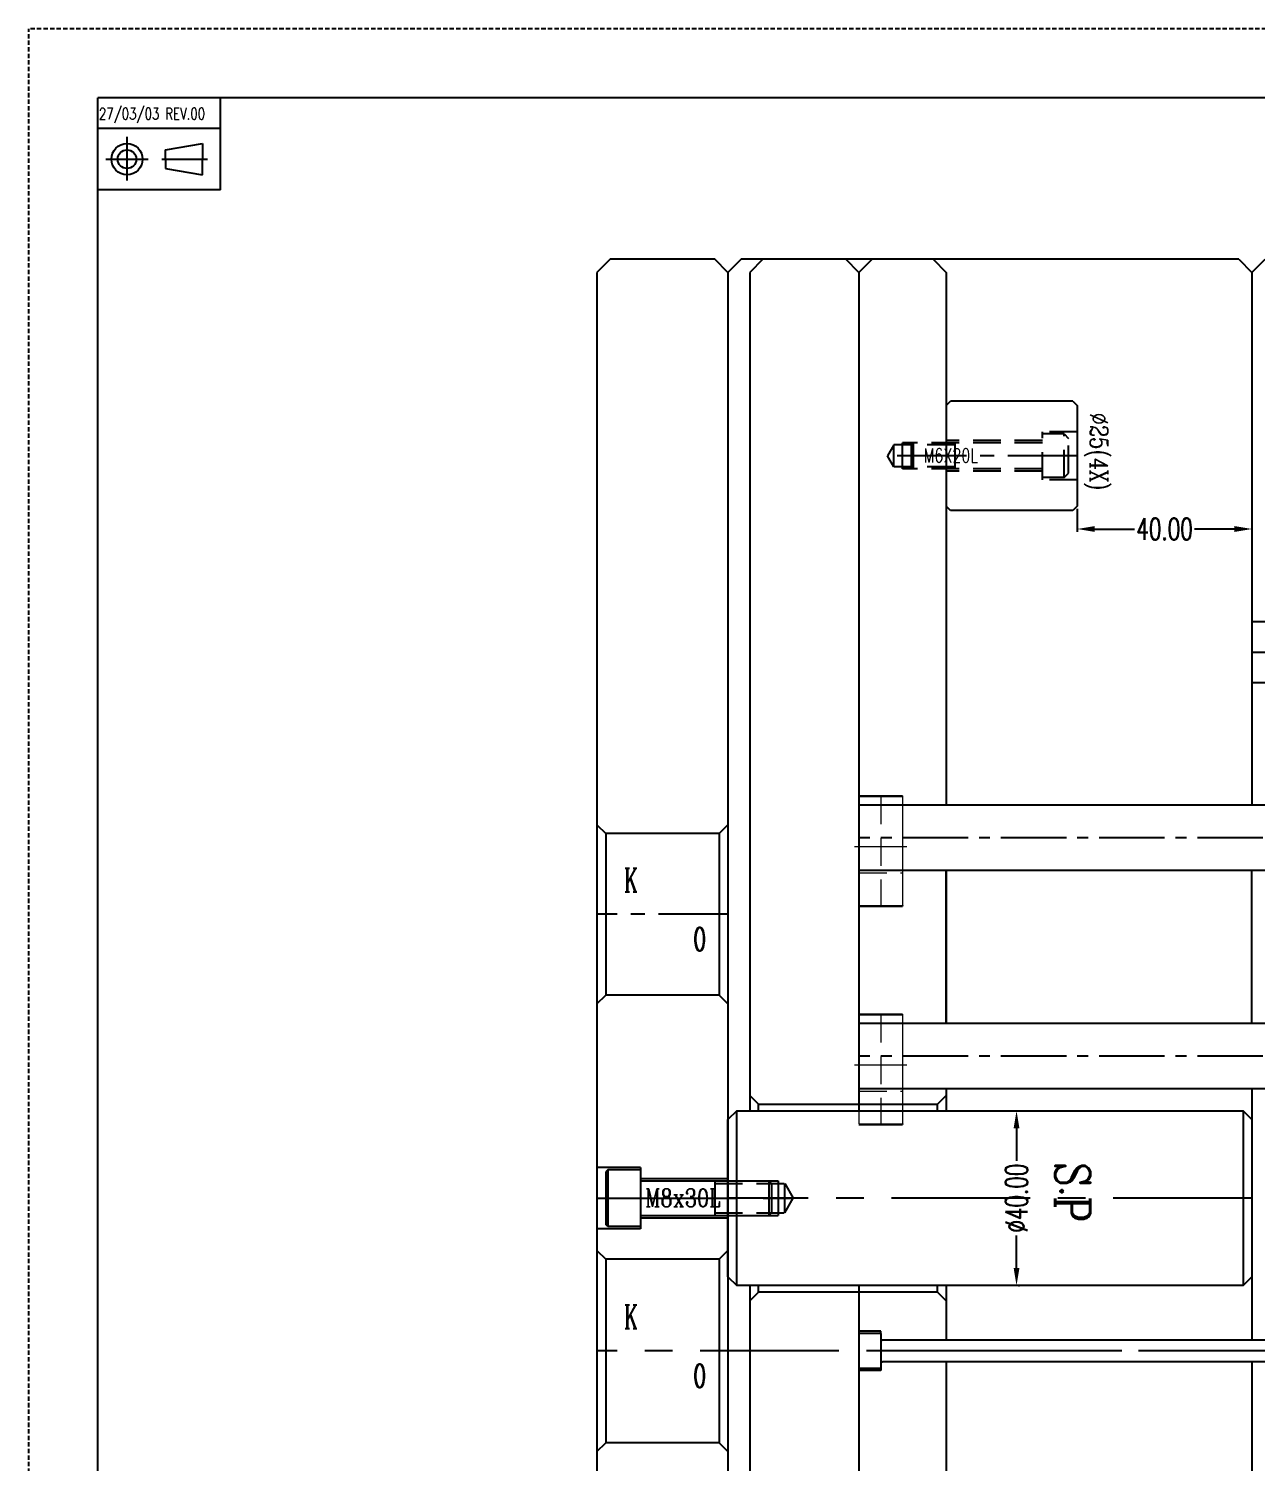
# Model space of a CAD drawing. Header units: inches. Extents: x 143011 to 144494, y -46023 to -44974.
# Drawn here: x 143011 to 143292.1, y -45301.9 to -44973.6 of the extents above; entities that cross this region are included whole.
import ezdxf

# ---------------------------------------------------------------- set-up
doc = ezdxf.new("R2010")
doc.units = ezdxf.units.IN
doc.header["$LTSCALE"] = 2
doc.header["$MEASUREMENT"] = 0
doc.header["$PDMODE"] = 3
doc.header["$PDSIZE"] = 0.3125
for name, pattern in [('ACAD_ISO08W100', [36, 24, -3, 6, -3]), ('CENTER', [50.8, 31.75, -6.35, 6.35, -6.35]), ('CENTER2', [1.125, 0.75, -0.125, 0.125, -0.125]), ('DASHED', [0.75, 0.5, -0.25]), ('HIDDEN', [9.525, 6.35, -3.175]), ('HIDDEN2', [4.7625, 3.175, -1.5875])]:
    doc.linetypes.add(name, pattern=pattern)
doc.layers.get('0').update_dxf_attribs({"linetype": 'CONTINUOUS'})
doc.layers.get('Defpoints').update_dxf_attribs({"linetype": 'CONTINUOUS'})
for name, color, linetype in [('A', 7, 'CONTINUOUS'), ('CL', 1, 'ACAD_ISO08W100'), ('Layer3', 3, 'CONTINUOUS'), ('PIN', 4, 'CONTINUOUS'), ('SCREW', 52, 'HIDDEN'), ('SP', 3, 'CONTINUOUS')]:
    doc.layers.add(name, color=color, linetype=linetype)
doc.layers.add('dim', color=3, linetype='CONTINUOUS', lineweight=15)
doc.layers.add('斜頂座', color=41, linetype='CONTINUOUS', lineweight=9)
doc.styles.add('ROMANC', font='romanc', dxfattribs={"width": 0.6, "height": 1})
doc.styles.add('ROMANS', font='ROMANS.shx', dxfattribs={"height": 5, "bigfont": 'chineset.shx'})
doc.styles.get("Standard").update_dxf_attribs({"font": 'txt.shx', "width": 0.67})
doc.styles.add('txt', font='txt.shx', dxfattribs={"width": 0.75, "height": 3.2})
doc.dimstyles.new('2.00', dxfattribs={"dimtxt": 5, "dimasz": 4, "dimexe": 0.666, "dimexo": 0.626, "dimgap": 1, "dimtad": 0, "dimzin": 0, "dimdsep": 46, "dimtxsty": 'Standard', "dimcen": 0.09, "dimclrd": 3, "dimclre": 3, "dimclrt": 7, "dimazin": 0, "dimtfac": 1, "dimtofl": 0, "dimtmove": 0, "dimatfit": 0, "dimfxl": 0, "dimtolj": 1, "dimtzin": 0, "dimarcsym": 0})

# ---------------------------------------------------------------- blocks, each defined once
blk = doc.blocks.new('*D34459')
at = {"layer": 'Defpoints', "color": 0}
for p in [(143251.09, -45082.92), (143291.09, -45083.13), (143291.09, -45088.18)]:
    blk.add_point(p, dxfattribs=at)
at = {"layer": 'dim', "color": 3, "linetype": 'ByBlock', "lineweight": -2}
for p, q in [((143251.09, -45083.54), (143251.09, -45088.85)), ((143291.09, -45083.75), (143291.09, -45088.85)), ((143255.09, -45088.18), (143264.23, -45088.18)), ((143287.09, -45088.18), (143277.96, -45088.18))]:
    blk.add_line(p, q, dxfattribs=at)
at = {"layer": 'dim', "color": 3, "linetype": 'ByBlock'}
for points in [[(143255.09, -45087.51), (143255.09, -45088.85), (143251.09, -45088.18)], [(143287.09, -45088.85), (143287.09, -45087.51), (143291.09, -45088.18)]]:
    blk.add_solid(points, dxfattribs=at)
at = {"layer": 'dim', "color": 7, "linetype": 'ByBlock', "insert": (143271.09, -45088.18), "char_height": 5, "attachment_point": 5}
blk.add_mtext('\\A1;40.00', dxfattribs=at)
blk = doc.blocks.new('*D37393')
at = {"layer": 'Defpoints', "color": 0}
for p in [(143236.98, -45221.42), (143237.18, -45221.42), (143236.98, -45261.42)]:
    blk.add_point(p, dxfattribs=at)
at = {"layer": 'dim', "color": 3, "linetype": 'ByBlock', "lineweight": -2}
for p, q in [((143237.61, -45221.42), (143237.85, -45221.42)), ((143237.18, -45225.42), (143237.18, -45232.88)), ((143237.18, -45257.42), (143237.18, -45249.96)), ((143237.61, -45261.42), (143237.85, -45261.42))]:
    blk.add_line(p, q, dxfattribs=at)
at = {"layer": 'dim', "color": 3, "linetype": 'ByBlock'}
for points in [[(143237.85, -45225.42), (143236.52, -45225.42), (143237.18, -45221.42)], [(143236.52, -45257.42), (143237.85, -45257.42), (143237.18, -45261.42)]]:
    blk.add_solid(points, dxfattribs=at)
at = {"layer": 'dim', "color": 7, "linetype": 'ByBlock', "insert": (143237.18, -45241.42), "char_height": 5, "attachment_point": 5, "rotation": 90}
blk.add_mtext('%%c40.00', dxfattribs=at)

msp = doc.modelspace()

# ---------------------------------------------------------------- linework, layer by layer
at = {"linetype": 'Continuous'}
for p, q in [((143144.094, -45026.419), (143141.094, -45029.419)), ((143168.094, -45026.419), (143144.094, -45026.419)), ((143171.094, -45029.419), (143168.094, -45026.419)), ((143174.094, -45026.419), (143171.094, -45029.419)), ((143288.094, -45026.419), (143174.094, -45026.419)), ((143179.094, -45026.419), (143176.094, -45029.419)), ((143198.094, -45026.419), (143179.094, -45026.419)), ((143201.094, -45029.419), (143198.094, -45026.419)), ((143204.094, -45026.419), (143201.094, -45029.419)), ((143218.094, -45026.419), (143204.094, -45026.419)), ((143218.094, -45026.419), (143221.094, -45029.419)), ((143288.094, -45026.419), (143291.094, -45029.419)), ((143291.094, -45029.419), (143294.094, -45026.419)), ((143141.094, -45029.419), (143141.094, -45523.419)), ((143171.094, -45029.419), (143171.094, -45448.419)), ((143176.094, -45029.419), (143176.094, -45221.419)), ((143201.094, -45029.419), (143201.094, -45221.419)), ((143221.094, -45029.419), (143221.094, -45151.419)), ((143291.094, -45029.419), (143291.094, -45151.419)), ((143211.094, -45149.419), (143211.094, -45149.319)), ((143221.094, -45166.419), (143221.094, -45201.419)), ((143221.094, -45201.419), (143221.094, -45166.419)), ((143291.094, -45201.419), (143291.094, -45166.419)), ((143211.094, -45174.419), (143211.094, -45174.519)), ((143211.094, -45199.419), (143211.094, -45199.319)), ((143178.094, -45219.919), (143176.094, -45217.919)), ((143221.094, -45217.919), (143219.094, -45219.919)), ((143221.094, -45216.419), (143221.094, -45221.419)), ((143291.094, -45216.419), (143291.094, -45273.919)), ((143178.094, -45219.919), (143219.094, -45219.919)), ((143178.094, -45221.419), (143178.094, -45219.919)), ((143219.094, -45221.419), (143219.094, -45219.919)), ((143211.094, -45224.419), (143211.094, -45224.519)), ((143151.094, -45234.419), (143141.094, -45234.419)), ((143151.094, -45234.419), (143151.094, -45248.419)), ((143151.094, -45236.919), (143171.094, -45236.919)), ((143151.094, -45248.419), (143141.094, -45248.419)), ((143151.094, -45245.919), (143171.094, -45245.919)), ((143176.094, -45261.419), (143176.094, -45448.419)), ((143178.094, -45262.919), (143178.094, -45261.419)), ((143201.094, -45261.419), (143201.094, -45443.669)), ((143219.094, -45262.919), (143219.094, -45261.419)), ((143221.094, -45261.419), (143221.094, -45273.919)), ((143176.094, -45264.919), (143178.094, -45262.919)), ((143219.094, -45262.919), (143178.094, -45262.919)), ((143219.094, -45262.919), (143221.094, -45264.919)), ((143221.094, -45278.919), (143221.094, -45336.419)), ((143291.094, -45278.919), (143291.094, -45336.419))]:
    msp.add_line(p, q, dxfattribs=at)
at = {"linetype": 'HIDDEN'}
for p, q in [((143301.094, -45109.419), (143291.094, -45109.419)), ((143301.094, -45123.419), (143291.094, -45123.419)), ((143201.094, -45149.319), (143211.094, -45149.319)), ((143201.094, -45174.519), (143211.094, -45174.519)), ((143201.094, -45199.319), (143211.094, -45199.319)), ((143201.094, -45224.519), (143211.094, -45224.519))]:
    msp.add_line(p, q, dxfattribs=at)
at = {"color": 8, "linetype": 'Continuous'}
for p, q in [((143141.094, -45155.919), (143143.094, -45157.919)), ((143171.094, -45155.919), (143169.094, -45157.919)), ((143169.094, -45157.919), (143143.094, -45157.919)), ((143143.094, -45157.919), (143143.094, -45194.919)), ((143169.094, -45157.919), (143169.094, -45194.919)), ((143141.094, -45196.919), (143143.094, -45194.919)), ((143169.094, -45194.919), (143143.094, -45194.919)), ((143171.094, -45196.919), (143169.094, -45194.919)), ((143141.094, -45253.419), (143143.094, -45255.419)), ((143171.094, -45253.419), (143169.094, -45255.419)), ((143169.094, -45255.419), (143143.094, -45255.419)), ((143143.094, -45255.419), (143143.094, -45297.419)), ((143169.094, -45255.419), (143169.094, -45297.419)), ((143141.094, -45299.419), (143143.094, -45297.419)), ((143169.094, -45297.419), (143143.094, -45297.419)), ((143171.094, -45299.419), (143169.094, -45297.419))]:
    msp.add_line(p, q, dxfattribs=at)
at = {"linetype": 'CENTER', "ltscale": 0.5}
msp.add_line((143552.094, -45276.419), (143141.094, -45276.419), dxfattribs=at)
at = {"layer": 'A', "linetype": 'DASHED'}
for p in [(144494.356, -44973.601), (143010.961, -46022.831)]:
    msp.add_line(p, (143010.961, -44973.601), dxfattribs=at)
at = {"layer": 'A'}
for p, q in [((143026.806, -46006.987), (143026.806, -44989.446)), ((144478.511, -44989.446), (143026.806, -44989.446)), ((143054.922, -45010.532), (143054.922, -44989.446)), ((143054.922, -44996.452), (143026.806, -44996.452)), ((143033.478, -44998.368), (143033.478, -45008.389)), ((143042.308, -45001.366), (143050.74, -44999.91)), ((143042.308, -45003.492), (143042.308, -45001.366)), ((143050.74, -44999.91), (143050.74, -45003.492)), ((143028.66, -45003.492), (143038.295, -45003.492)), ((143041.452, -45003.492), (143051.924, -45003.492)), ((143042.308, -45003.492), (143042.308, -45005.619)), ((143042.308, -45005.619), (143050.74, -45007.074)), ((143050.74, -45007.074), (143050.74, -45003.492)), ((143054.922, -45010.532), (143026.806, -45010.532))]:
    msp.add_line(p, q, dxfattribs=at)
for radius in [3.582, 2.127]:
    msp.add_circle((143033.478, -45003.492), radius, dxfattribs=at)
at = {"layer": 'CL', "color": 8, "linetype": 'CENTER', "ltscale": 0.25}
msp.add_line((143171.094, -45176.419), (143141.094, -45176.419), dxfattribs=at)
at = {"layer": 'PIN'}
for p, q in [((143361.094, -45151.419), (143201.094, -45151.419)), ((143361.094, -45166.419), (143201.094, -45166.419)), ((143361.094, -45201.419), (143201.094, -45201.419)), ((143361.094, -45216.419), (143201.094, -45216.419))]:
    msp.add_line(p, q, dxfattribs=at)
at = {"layer": 'PIN', "linetype": 'CENTER2', "ltscale": 10}
for p, q in [((143361.094, -45158.919), (143201.094, -45158.919)), ((143361.094, -45208.919), (143201.094, -45208.919))]:
    msp.add_line(p, q, dxfattribs=at)
at = {"layer": 'PIN', "color": 5}
for p, q in [((143206.094, -45271.919), (143201.094, -45271.919)), ((143201.094, -45272.419), (143201.094, -45280.419)), ((143206.094, -45272.419), (143201.094, -45272.419)), ((143206.094, -45272.419), (143206.094, -45280.419)), ((143406.094, -45273.919), (143206.594, -45273.919)), ((143206.094, -45280.419), (143201.094, -45280.419)), ((143206.094, -45280.919), (143201.094, -45280.919)), ((143406.094, -45278.919), (143206.594, -45278.919))]:
    msp.add_line(p, q, dxfattribs=at)
at = {"layer": 'PIN', "color": 5, "linetype": 'CENTER2'}
for p, q in [((143206.094, -45272.419), (143206.094, -45271.919)), ((143206.094, -45280.419), (143206.094, -45280.919))]:
    msp.add_line(p, q, dxfattribs=at)
at = {"layer": 'PIN', "color": 5, "linetype": 'CENTER', "ltscale": 0.3}
msp.add_line((143406.094, -45276.419), (143201.094, -45276.419), dxfattribs=at)
at = {"layer": 'PIN', "color": 5}
for centre, start, end in [((143206.594, -45273.419), 180, 270), ((143206.594, -45279.419), 90, 180)]:
    msp.add_arc(centre, 0.5, start, end, dxfattribs=at)
at = {"layer": 'SCREW', "linetype": 'HIDDEN2'}
for p, q in [((143243.094, -45067.919), (143221.094, -45067.919)), ((143243.094, -45076.919), (143243.094, -45065.919)), ((143251.094, -45065.919), (143243.094, -45065.919)), ((143248.094, -45066.419), (143243.094, -45066.419)), ((143248.094, -45076.419), (143248.094, -45066.419)), ((143248.094, -45066.419), (143249.094, -45067.419)), ((143249.094, -45075.419), (143249.094, -45067.419)), ((143209.094, -45068.919), (143207.651, -45071.419)), ((143209.094, -45073.919), (143207.651, -45071.419)), ((143209.094, -45073.919), (143209.094, -45068.919)), ((143223.094, -45068.919), (143209.094, -45068.919)), ((143243.094, -45068.419), (143211.094, -45068.419)), ((143211.094, -45074.419), (143211.094, -45068.419)), ((143213.094, -45068.919), (143213.594, -45068.419)), ((143213.094, -45073.919), (143213.094, -45068.919)), ((143213.594, -45074.419), (143213.594, -45068.419)), ((143223.094, -45074.419), (143223.094, -45068.419)), ((143223.094, -45073.919), (143209.094, -45073.919)), ((143243.094, -45074.419), (143211.094, -45074.419)), ((143213.094, -45073.919), (143213.594, -45074.419)), ((143243.094, -45074.919), (143221.094, -45074.919)), ((143248.094, -45076.419), (143243.094, -45076.419)), ((143251.094, -45076.919), (143243.094, -45076.919)), ((143248.094, -45076.419), (143249.094, -45075.419))]:
    msp.add_line(p, q, dxfattribs=at)
at = {"layer": 'SCREW', "linetype": 'CENTER', "ltscale": 0.25}
msp.add_line((143251.094, -45071.419), (143207.651, -45071.419), dxfattribs=at)
at = {"layer": 'SCREW', "linetype": 'CENTER2', "ltscale": 10}
msp.add_line((143291.094, -45116.419), (143361.043, -45116.419), dxfattribs=at)
at = {"layer": 'SCREW', "linetype": 'Continuous'}
for p, q in [((143143.594, -45234.919), (143143.094, -45235.419)), ((143143.094, -45235.419), (143143.094, -45247.419)), ((143143.594, -45234.919), (143143.594, -45247.919)), ((143151.094, -45234.919), (143143.594, -45234.919)), ((143151.094, -45237.419), (143182.594, -45237.419)), ((143168.094, -45237.419), (143168.094, -45245.419)), ((143151.094, -45245.419), (143182.594, -45245.419)), ((143143.594, -45247.919), (143143.094, -45247.419)), ((143151.094, -45247.919), (143143.594, -45247.919))]:
    msp.add_line(p, q, dxfattribs=at)
at = {"layer": 'SCREW', "linetype": 'HIDDEN', "ltscale": 0.5}
for p, q in [((143168.094, -45238.044), (143184.094, -45238.044)), ((143168.094, -45244.794), (143184.094, -45244.794))]:
    msp.add_line(p, q, dxfattribs=at)
at = {"layer": 'SCREW'}
for p, q in [((143180.469, -45237.419), (143180.469, -45245.419)), ((143181.094, -45238.044), (143180.469, -45237.419)), ((143181.094, -45238.044), (143181.094, -45244.794)), ((143182.594, -45237.419), (143182.594, -45245.419)), ((143184.094, -45238.044), (143186.043, -45241.419)), ((143184.094, -45244.794), (143184.094, -45238.044)), ((143184.094, -45244.794), (143186.043, -45241.419)), ((143181.094, -45244.794), (143180.469, -45245.419))]:
    msp.add_line(p, q, dxfattribs=at)
at = {"layer": 'SCREW', "linetype": 'CENTER', "ltscale": 0.5}
msp.add_line((143141.094, -45241.419), (143186.043, -45241.419), dxfattribs=at)
at = {"layer": 'SP', "color": 145}
for p, q in [((143221.094, -45059.919), (143222.094, -45058.919)), ((143221.094, -45059.919), (143221.094, -45082.919)), ((143250.094, -45058.919), (143222.094, -45058.919)), ((143250.094, -45058.919), (143251.094, -45059.919)), ((143251.094, -45059.919), (143251.094, -45082.919)), ((143222.094, -45083.919), (143221.094, -45082.919)), ((143250.094, -45083.919), (143222.094, -45083.919)), ((143251.094, -45082.919), (143250.094, -45083.919))]:
    msp.add_line(p, q, dxfattribs=at)
at = {"layer": 'SP', "linetype": 'Continuous'}
for p, q in [((143173.094, -45221.419), (143171.094, -45223.419)), ((143173.094, -45221.419), (143289.094, -45221.419)), ((143173.094, -45261.419), (143173.094, -45221.419)), ((143289.094, -45221.419), (143289.094, -45261.419)), ((143291.094, -45223.419), (143289.094, -45221.419)), ((143171.094, -45259.419), (143171.094, -45223.419)), ((143291.094, -45223.419), (143291.094, -45259.419)), ((143171.094, -45259.419), (143173.094, -45261.419)), ((143289.094, -45261.419), (143173.094, -45261.419)), ((143289.094, -45261.419), (143291.094, -45259.419))]:
    msp.add_line(p, q, dxfattribs=at)
at = {"layer": 'SP', "linetype": 'CENTER', "ltscale": 0.5}
msp.add_line((143291.094, -45241.419), (143171.094, -45241.419), dxfattribs=at)
at = {"layer": '斜頂座'}
for p, q in [((143201.094, -45149.419), (143201.094, -45174.419)), ((143201.094, -45149.419), (143211.094, -45149.419)), ((143211.094, -45149.419), (143211.094, -45174.419)), ((143201.094, -45174.419), (143211.094, -45174.419)), ((143201.094, -45199.419), (143201.094, -45224.419)), ((143201.094, -45199.419), (143211.094, -45199.419)), ((143211.094, -45199.419), (143211.094, -45224.419)), ((143201.094, -45224.419), (143211.094, -45224.419))]:
    msp.add_line(p, q, dxfattribs=at)
at = {"layer": '斜頂座', "linetype": 'HIDDEN2'}
for p, q in [((143206.094, -45149.419), (143206.094, -45174.419)), ((143201.094, -45166.919), (143211.094, -45166.919)), ((143206.094, -45199.419), (143206.094, -45224.419)), ((143201.094, -45216.919), (143211.094, -45216.919))]:
    msp.add_line(p, q, dxfattribs=at)
at = {"layer": '斜頂座', "linetype": 'ACAD_ISO08W100', "ltscale": 0.25}
for p, q in [((143200.094, -45160.919), (143212.094, -45160.919)), ((143200.094, -45210.919), (143212.094, -45210.919))]:
    msp.add_line(p, q, dxfattribs=at)

# ---------------------------------------------------------------- texts
at = {"color": 8, "linetype": 'Continuous', "style": 'ROMANC', "width": 0.6}
for s, p in [('K', (143147.282, -45171.255)), ('O', (143163.102, -45184.802)), ('K', (143147.282, -45271.255)), ('O', (143163.102, -45284.802))]:
    msp.add_text(s, height=5.4, dxfattribs=at).set_placement(p)
at = {"layer": 'A', "style": 'ROMANS', "width": 0.75}
msp.add_text('27/03/03 REV.00', height=2.62834, dxfattribs=at).set_placement((143027.038, -44994.391))
at = {"layer": 'dim', "linetype": 'ByBlock', "style": 'ROMANC', "width": 0.8}
msp.add_text('%%C25(4X)', height=4.0648, rotation=270, dxfattribs=at).set_placement((143254.033, -45061.564))
at = {"layer": 'dim', "style": 'ROMANC', "width": 0.8}
msp.add_text('M8x30L', height=4.0648, dxfattribs=at).set_placement((143152.15, -45243.387))
at = {"layer": 'Layer3', "style": 'txt', "width": 0.75}
msp.add_text('M6X20L', height=3.2, dxfattribs=at).set_placement((143215.899, -45072.926))
at = {"layer": 'Layer3', "style": 'ROMANC', "width": 0.8}
msp.add_text('S.P', height=8.0383, rotation=270, dxfattribs=at).set_placement((143246.029, -45233.222))

# ---------------------------------------------------------------- dimensions: what is measured, and where the dimension line sits
at = {"layer": 'dim', "linetype": 'ByBlock'}
dim = msp.add_linear_dim(base=(143291.094, -45088.18), p1=(143251.094, -45082.919), p2=(143291.094, -45083.129), dimstyle='2.00', dxfattribs=at)
dim.commit()
dim.dimension.update_dxf_attribs({"geometry": '*D34459', "text_midpoint": (143271.094, -45088.18)})
dim = msp.add_linear_dim(base=(143237.184, -45221.419), p1=(143236.982, -45261.419), p2=(143236.982, -45221.419), angle=90, text='%%c<>', dimstyle='2.00', dxfattribs=at)
dim.commit()
dim.dimension.update_dxf_attribs({"geometry": '*D37393', "text_midpoint": (143237.184, -45241.419), "dimtype": 160})

doc.saveas('drawing.dxf')
